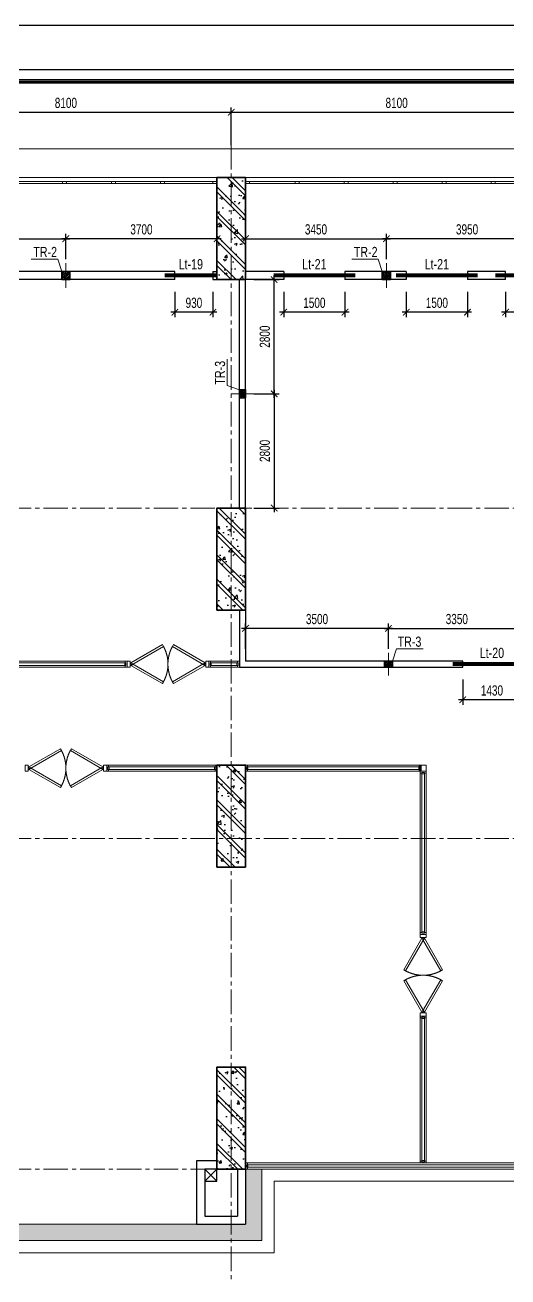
# Model space of a CAD drawing. Header units: millimetres. Extents: x 0 to 84100, y 0 to 158663.
# Drawn here: x 21471 to 33297, y 127982 to 158663 of the extents above; entities that cross this region are included whole.
import ezdxf
from ezdxf.enums import TextEntityAlignment as Align

# ---------------------------------------------------------------- set-up
doc = ezdxf.new("R2010")
doc.units = ezdxf.units.MM
doc.header["$LTSCALE"] = 800
doc.header["$MEASUREMENT"] = 0
doc.linetypes.add('CENTER2', pattern=[1.125, 0.75, -0.125, 0.125, -0.125])
doc.linetypes.add('HIDDEN', pattern=[0.375, 0.25, -0.125])
doc.layers.get('DEFPOINTS').update_dxf_attribs({"color": 87})
for name, color, linetype in [('CDC-KHUNGTEN', 9, 'Continuous'), ('CDC.02.DIM', 1, 'Continuous'), ('CDC.03.BORDER', 3, 'Continuous'), ('CDC.06.TEXT', 2, 'Continuous'), ('CDC.10.HATCH', 9, 'Continuous'), ('HATCH', 8, 'Continuous'), ('KCS_LANH_TO', 3, 'Continuous'), ('KCS_LOKT', 3, 'Continuous')]:
    doc.layers.add(name, color=color, linetype=linetype)
for name, color, linetype, lineweight in [('CDC.01.AXIS', 160, 'CENTER2', 13), ('CDC.07.TEXTCOL', 3, 'Continuous', 18), ('CDC.09.COLUMN', 4, 'Continuous', 35), ('CDC.11.NOTE', 8, 'Continuous', 18)]:
    doc.layers.add(name, color=color, linetype=linetype, lineweight=lineweight)
doc.layers.add('CDC.15.NOPLOT', color=87, linetype='Continuous', plot=False)
doc.styles.add('KCS_SMTEXT', font='arial.ttf', dxfattribs={"width": 0.7})
doc.dimstyles.new('KCS_DIM100', dxfattribs={"dimscale": 100, "dimtxt": 2.5, "dimasz": 1.6, "dimexe": 1.2, "dimexo": 0, "dimgap": 1, "dimtad": 1, "dimdec": 0, "dimzin": 0, "dimdsep": 46, "dimtxsty": 'KCS_SMTEXT', "dimblk": 'ARCHTICK', "dimcen": 0, "dimdle": 1, "dimclrd": 1, "dimclre": 1, "dimclrt": 2, "dimadec": 0, "dimazin": 0, "dimtfac": 1, "dimtdec": 0, "dimtix": 1, "dimtmove": 2, "dimatfit": 3, "dimfxl": 1, "dimtolj": 1, "dimtzin": 0, "dimarcsym": 0})
pattern_1 = [(50, (61100.4, -1179204.9), (717.26018, -62.75213), [75, -825]), (355, (61100.4, -1179204.9), (-138.75133, 752.19213), [60, -660]), (100.4514, (61160.2, -1179210.1), (578.50938, 689.43954), [63.7402, -701.1421]), (46.1842, (61100.4, -1179004.9), (1067.24105, -165.519), [112.5, -1237.5]), (96.6356, (61189.4, -1179018.7), (934.6627, 974.1179), [95.6103, -1051.713]), (351.1842, (61100.4, -1179004.9), (934.6619, 974.1186), [90, -990]), (21, (61200.4, -1179054.9), (596.90705, -402.6189), [75, -825]), (226, (61200.4, -1179054.9), (671.88212, -365.5398), [60, -660]), (71.4514, (61250.16, -1179088.44), (840.22263, 322.5305), [63.7402, -701.1421]), (67.5, (61100.42, -1179204.9), (-155.916183, 294.37446), [0, -652, 0, -670, 0, -662.5]), (4.5, (61100.42, -1179204.9), (283.35092, 380.10319), [0, -382, 0, -637, 0, -252.5]), (327.5, (60877.42, -1179204.9), (533.822436, -22.55487), [0, -250, 0, -780, 0, -1035]), (317.5, (60777.4, -1179204.9), (583.18617, 100.10498), [0, -325, 0, -518, 0, -735]), (315, (61100.42, -1179204.9), (300.52038, 300.52038), []), (315, (61100.42, -1179082.4), (300.52038, 300.52038), [])]

# ---------------------------------------------------------------- blocks, each defined once
blk = doc.blocks.new('*U33')
for points in [[(60, -40), (45, -40), (45, 3), (0, 3), (0, -40), (0, -40), (0, -103), (0, -103), (0, -147), (45, -147), (45, -103), (60, -103)], [(7390, -40), (7405, -40), (7405, 3), (7450, 3), (7450, -40), (7450, -40), (7450, -103), (7450, -103), (7450, -147), (7405, -147), (7405, -103), (7390, -103)], [(30, -103), (60, -103), (60, -40), (30, -40)], [(7420, -103), (7390, -103), (7390, -40), (7420, -40)]]:
    blk.add_lwpolyline(points, close=True)
at = {"lineweight": -2}
for points in [[(45, 3), (7405, 3), (7405, -40), (45, -40)], [(45, -103), (7405, -103), (7405, -147), (45, -147)]]:
    blk.add_lwpolyline(points, close=True, dxfattribs=at)
blk = doc.blocks.new('*U32')
for points in [[(60, -40), (45, -40), (45, 3), (0, 3), (0, -40), (0, -40), (0, -103), (0, -103), (0, -147), (45, -147), (45, -103), (60, -103)], [(2640, -40), (2655, -40), (2655, 3), (2700, 3), (2700, -40), (2700, -40), (2700, -103), (2700, -103), (2700, -147), (2655, -147), (2655, -103), (2640, -103)], [(30, -103), (60, -103), (60, -40), (30, -40)], [(2670, -103), (2640, -103), (2640, -40), (2670, -40)]]:
    blk.add_lwpolyline(points, close=True)
at = {"lineweight": -2}
for points in [[(45, 3), (2655, 3), (2655, -40), (45, -40)], [(45, -103), (2655, -103), (2655, -147), (45, -147)]]:
    blk.add_lwpolyline(points, close=True, dxfattribs=at)
blk = doc.blocks.new('*U19')
for points in [[(60, -40), (45, -40), (45, 3), (0, 3), (0, -40), (0, -40), (0, -103), (0, -103), (0, -147), (45, -147), (45, -103), (60, -103)], [(4240, -40), (4255, -40), (4255, 3), (4300, 3), (4300, -40), (4300, -40), (4300, -103), (4300, -103), (4300, -147), (4255, -147), (4255, -103), (4240, -103)], [(30, -103), (60, -103), (60, -40), (30, -40)], [(4270, -103), (4240, -103), (4240, -40), (4270, -40)]]:
    blk.add_lwpolyline(points, close=True)
at = {"lineweight": -2}
for points in [[(45, 3), (4255, 3), (4255, -40), (45, -40)], [(45, -103), (4255, -103), (4255, -147), (45, -147)]]:
    blk.add_lwpolyline(points, close=True, dxfattribs=at)
blk = doc.blocks.new('*U17')
for points in [[(60, -40), (45, -40), (45, 3), (0, 3), (0, -40), (0, -40), (0, -103), (0, -103), (0, -147), (45, -147), (45, -103), (60, -103)], [(3940, -40), (3955, -40), (3955, 3), (4000, 3), (4000, -40), (4000, -40), (4000, -103), (4000, -103), (4000, -147), (3955, -147), (3955, -103), (3940, -103)], [(30, -103), (60, -103), (60, -40), (30, -40)], [(3970, -103), (3940, -103), (3940, -40), (3970, -40)]]:
    blk.add_lwpolyline(points, close=True)
at = {"lineweight": -2}
for points in [[(45, 3), (3955, 3), (3955, -40), (45, -40)], [(45, -103), (3955, -103), (3955, -147), (45, -147)]]:
    blk.add_lwpolyline(points, close=True, dxfattribs=at)
blk = doc.blocks.new('*U35')
for points in [[(60, -40), (45, -40), (45, 3), (0, 3), (0, -40), (0, -40), (0, -103), (0, -103), (0, -147), (45, -147), (45, -103), (60, -103)], [(3540, -40), (3555, -40), (3555, 3), (3600, 3), (3600, -40), (3600, -40), (3600, -103), (3600, -103), (3600, -147), (3555, -147), (3555, -103), (3540, -103)], [(30, -103), (60, -103), (60, -40), (30, -40)], [(3570, -103), (3540, -103), (3540, -40), (3570, -40)]]:
    blk.add_lwpolyline(points, close=True)
at = {"lineweight": -2}
for points in [[(45, 3), (3555, 3), (3555, -40), (45, -40)], [(45, -103), (3555, -103), (3555, -147), (45, -147)]]:
    blk.add_lwpolyline(points, close=True, dxfattribs=at)
blk = doc.blocks.new('*U21')
for points in [[(594, 338), (577, 368), (61, 70), (79, 40)], [(0, 100), (50, 100), (50, 0), (0, 0)]]:
    blk.add_lwpolyline(points, close=True)
at = {"color": 8, "linetype": 'HIDDEN', "ltscale": 5}
blk.add_lwpolyline([(594, -238), (577, -268), (61, 29), (79, 60)], close=True, dxfattribs=at)
for centre in [(56, 67), (74, 37)]:
    blk.add_circle(centre, 6)
blk.add_circle((56, 32), 6, dxfattribs=at)
blk.add_arc((61, 50), 606, 331.3511, 28.6489, dxfattribs=at)
blk = doc.blocks.new('_ArchTick')
at = {"color": 0, "linetype": 'ByBlock', "const_width": 0.15}
blk.add_lwpolyline([(-0.5, -0.5), (0.5, 0.5)], dxfattribs=at)
blk = doc.blocks.new('*D407')
at = {"layer": 'CDC.02.DIM', "color": 1, "lineweight": -2, "ltscale": 0.5, "transparency": 16777216}
for p, q in [((18321, 156526), (26621, 156526)), ((18421, 155722), (18421, 156646)), ((26521, 155722), (26521, 156646))]:
    blk.add_line(p, q, dxfattribs=at)
at = {"layer": 'DEFPOINTS', "color": 0, "ltscale": 0.5, "transparency": 16777216}
for p in [(26521, 156526), (18421, 155722), (26521, 155722)]:
    blk.add_point(p, dxfattribs=at)
at = {"layer": 'CDC.02.DIM', "color": 1, "lineweight": -2, "ltscale": 0.5, "transparency": 16777216, "xscale": 160, "yscale": 160, "zscale": 160, "rotation": 180}
blk.add_blockref('_ArchTick', (18421, 156526), dxfattribs=at)
at = {"layer": 'CDC.02.DIM', "color": 1, "lineweight": -2, "ltscale": 0.5, "transparency": 16777216, "xscale": 160, "yscale": 160, "zscale": 160}
blk.add_blockref('_ArchTick', (26521, 156526), dxfattribs=at)
at = {"layer": 'CDC.02.DIM', "color": 2, "ltscale": 0.5, "transparency": 16777216, "insert": (22471, 156754), "char_height": 250, "attachment_point": 5, "style": 'KCS_SMTEXT'}
blk.add_mtext('\\A1;8100', dxfattribs=at)
blk = doc.blocks.new('*D408')
at = {"layer": 'CDC.02.DIM', "color": 1, "lineweight": -2, "ltscale": 0.5, "transparency": 16777216}
for p, q in [((26421, 156526), (34721, 156526)), ((26521, 155722), (26521, 156646)), ((34621, 155722), (34621, 156646))]:
    blk.add_line(p, q, dxfattribs=at)
at = {"layer": 'DEFPOINTS', "color": 0, "ltscale": 0.5, "transparency": 16777216}
for p in [(34621, 156526), (26521, 155722), (34621, 155722)]:
    blk.add_point(p, dxfattribs=at)
at = {"layer": 'CDC.02.DIM', "color": 1, "lineweight": -2, "ltscale": 0.5, "transparency": 16777216, "xscale": 160, "yscale": 160, "zscale": 160, "rotation": 180}
blk.add_blockref('_ArchTick', (26521, 156526), dxfattribs=at)
at = {"layer": 'CDC.02.DIM', "color": 1, "lineweight": -2, "ltscale": 0.5, "transparency": 16777216, "xscale": 160, "yscale": 160, "zscale": 160}
blk.add_blockref('_ArchTick', (34621, 156526), dxfattribs=at)
at = {"layer": 'CDC.02.DIM', "color": 2, "ltscale": 0.5, "transparency": 16777216, "insert": (30571, 156754), "char_height": 250, "attachment_point": 5, "style": 'KCS_SMTEXT'}
blk.add_mtext('\\A1;8100', dxfattribs=at)
blk = doc.blocks.new('*D437')
at = {"layer": 'CDC.02.DIM', "color": 1, "lineweight": -2, "transparency": 16777216}
for p, q in [((32190, 142626), (32190, 142006)), ((33620, 142626), (33620, 142006)), ((33720, 142126), (32090, 142126))]:
    blk.add_line(p, q, dxfattribs=at)
at = {"layer": 'DEFPOINTS', "color": 0, "transparency": 16777216}
for p in [(32190, 142626), (33620, 142626), (32190, 142126)]:
    blk.add_point(p, dxfattribs=at)
at = {"layer": 'CDC.02.DIM', "color": 1, "lineweight": -2, "transparency": 16777216, "xscale": 160, "yscale": 160, "zscale": 160, "rotation": 180}
blk.add_blockref('_ArchTick', (32190, 142126), dxfattribs=at)
at = {"layer": 'CDC.02.DIM', "color": 1, "lineweight": -2, "transparency": 16777216, "xscale": 160, "yscale": 160, "zscale": 160}
blk.add_blockref('_ArchTick', (33620, 142126), dxfattribs=at)
at = {"layer": 'CDC.02.DIM', "color": 2, "transparency": 16777216, "insert": (32905, 142354), "char_height": 250, "attachment_point": 5, "style": 'KCS_SMTEXT'}
blk.add_mtext('\\A1;1430', dxfattribs=at)
blk = doc.blocks.new('*D445')
at = {"layer": 'CDC.02.DIM', "color": 1, "lineweight": -2, "transparency": 16777216}
for p, q in [((25141, 152126), (25141, 151506)), ((26071, 152126), (26071, 151506)), ((26171, 151626), (25041, 151626))]:
    blk.add_line(p, q, dxfattribs=at)
at = {"layer": 'DEFPOINTS', "color": 0, "transparency": 16777216}
for p in [(25141, 152126), (26071, 152126), (25141, 151626)]:
    blk.add_point(p, dxfattribs=at)
at = {"layer": 'CDC.02.DIM', "color": 1, "lineweight": -2, "transparency": 16777216, "xscale": 160, "yscale": 160, "zscale": 160, "rotation": 180}
blk.add_blockref('_ArchTick', (25141, 151626), dxfattribs=at)
at = {"layer": 'CDC.02.DIM', "color": 1, "lineweight": -2, "transparency": 16777216, "xscale": 160, "yscale": 160, "zscale": 160}
blk.add_blockref('_ArchTick', (26071, 151626), dxfattribs=at)
at = {"layer": 'CDC.02.DIM', "color": 2, "transparency": 16777216, "insert": (25606, 151854), "char_height": 250, "attachment_point": 5, "style": 'KCS_SMTEXT'}
blk.add_mtext('\\A1;930', dxfattribs=at)
blk = doc.blocks.new('*D446')
at = {"layer": 'CDC.02.DIM', "color": 1, "lineweight": -2, "transparency": 16777216}
for p, q in [((33241, 152126), (33241, 151506)), ((34171, 152126), (34171, 151506)), ((34271, 151626), (33141, 151626))]:
    blk.add_line(p, q, dxfattribs=at)
at = {"layer": 'DEFPOINTS', "color": 0, "transparency": 16777216}
for p in [(33241, 152126), (34171, 152126), (33241, 151626)]:
    blk.add_point(p, dxfattribs=at)
at = {"layer": 'CDC.02.DIM', "color": 1, "lineweight": -2, "transparency": 16777216, "xscale": 160, "yscale": 160, "zscale": 160, "rotation": 180}
blk.add_blockref('_ArchTick', (33241, 151626), dxfattribs=at)
at = {"layer": 'CDC.02.DIM', "color": 1, "lineweight": -2, "transparency": 16777216, "xscale": 160, "yscale": 160, "zscale": 160}
blk.add_blockref('_ArchTick', (34171, 151626), dxfattribs=at)
at = {"layer": 'CDC.02.DIM', "color": 2, "transparency": 16777216, "insert": (33706, 151854), "char_height": 250, "attachment_point": 5, "style": 'KCS_SMTEXT'}
blk.add_mtext('\\A1;930', dxfattribs=at)
blk = doc.blocks.new('*D447')
at = {"layer": 'CDC.02.DIM', "color": 1, "lineweight": -2, "transparency": 16777216}
for p, q in [((30806, 152126), (30806, 151506)), ((32306, 152126), (32306, 151506)), ((32406, 151626), (30706, 151626))]:
    blk.add_line(p, q, dxfattribs=at)
at = {"layer": 'DEFPOINTS', "color": 0, "transparency": 16777216}
for p in [(30806, 152126), (32306, 152126), (30806, 151626)]:
    blk.add_point(p, dxfattribs=at)
at = {"layer": 'CDC.02.DIM', "color": 1, "lineweight": -2, "transparency": 16777216, "xscale": 160, "yscale": 160, "zscale": 160, "rotation": 180}
blk.add_blockref('_ArchTick', (30806, 151626), dxfattribs=at)
at = {"layer": 'CDC.02.DIM', "color": 1, "lineweight": -2, "transparency": 16777216, "xscale": 160, "yscale": 160, "zscale": 160}
blk.add_blockref('_ArchTick', (32306, 151626), dxfattribs=at)
at = {"layer": 'CDC.02.DIM', "color": 2, "transparency": 16777216, "insert": (31556, 151854), "char_height": 250, "attachment_point": 5, "style": 'KCS_SMTEXT'}
blk.add_mtext('\\A1;1500', dxfattribs=at)
blk = doc.blocks.new('*D448')
at = {"layer": 'CDC.02.DIM', "color": 1, "lineweight": -2, "transparency": 16777216}
for p, q in [((27806, 152126), (27806, 151506)), ((29306, 152126), (29306, 151506)), ((29406, 151626), (27706, 151626))]:
    blk.add_line(p, q, dxfattribs=at)
at = {"layer": 'DEFPOINTS', "color": 0, "transparency": 16777216}
for p in [(27806, 152126), (29306, 152126), (27806, 151626)]:
    blk.add_point(p, dxfattribs=at)
at = {"layer": 'CDC.02.DIM', "color": 1, "lineweight": -2, "transparency": 16777216, "xscale": 160, "yscale": 160, "zscale": 160, "rotation": 180}
blk.add_blockref('_ArchTick', (27806, 151626), dxfattribs=at)
at = {"layer": 'CDC.02.DIM', "color": 1, "lineweight": -2, "transparency": 16777216, "xscale": 160, "yscale": 160, "zscale": 160}
blk.add_blockref('_ArchTick', (29306, 151626), dxfattribs=at)
at = {"layer": 'CDC.02.DIM', "color": 2, "transparency": 16777216, "insert": (28556, 151854), "char_height": 250, "attachment_point": 5, "style": 'KCS_SMTEXT'}
blk.add_mtext('\\A1;1500', dxfattribs=at)
blk = doc.blocks.new('*D470')
at = {"layer": 'CDC.02.DIM', "color": 1, "lineweight": -2, "transparency": 16777216}
for p, q in [((26271, 153426), (22371, 153426)), ((22471, 152926), (22471, 153546)), ((26171, 152926), (26171, 153546))]:
    blk.add_line(p, q, dxfattribs=at)
at = {"layer": 'DEFPOINTS', "color": 0, "transparency": 16777216}
for p in [(22471, 153426), (22471, 152926), (26171, 152926)]:
    blk.add_point(p, dxfattribs=at)
at = {"layer": 'CDC.02.DIM', "color": 1, "lineweight": -2, "transparency": 16777216, "xscale": 160, "yscale": 160, "zscale": 160, "rotation": 180}
blk.add_blockref('_ArchTick', (22471, 153426), dxfattribs=at)
at = {"layer": 'CDC.02.DIM', "color": 1, "lineweight": -2, "transparency": 16777216, "xscale": 160, "yscale": 160, "zscale": 160}
blk.add_blockref('_ArchTick', (26171, 153426), dxfattribs=at)
at = {"layer": 'CDC.02.DIM', "color": 2, "transparency": 16777216, "insert": (24321, 153654), "char_height": 250, "attachment_point": 5, "style": 'KCS_SMTEXT'}
blk.add_mtext('\\A1;3700', dxfattribs=at)
blk = doc.blocks.new('*D471')
at = {"layer": 'CDC.02.DIM', "color": 1, "lineweight": -2, "transparency": 16777216}
for p, q in [((18671, 153426), (22571, 153426)), ((18771, 152926), (18771, 153546)), ((22471, 152926), (22471, 153546))]:
    blk.add_line(p, q, dxfattribs=at)
at = {"layer": 'DEFPOINTS', "color": 0, "transparency": 16777216}
for p in [(22471, 153426), (18771, 152926), (22471, 152926)]:
    blk.add_point(p, dxfattribs=at)
at = {"layer": 'CDC.02.DIM', "color": 1, "lineweight": -2, "transparency": 16777216, "xscale": 160, "yscale": 160, "zscale": 160, "rotation": 180}
blk.add_blockref('_ArchTick', (18771, 153426), dxfattribs=at)
at = {"layer": 'CDC.02.DIM', "color": 1, "lineweight": -2, "transparency": 16777216, "xscale": 160, "yscale": 160, "zscale": 160}
blk.add_blockref('_ArchTick', (22471, 153426), dxfattribs=at)
at = {"layer": 'CDC.02.DIM', "color": 2, "transparency": 16777216, "insert": (20621, 153654), "char_height": 250, "attachment_point": 5, "style": 'KCS_SMTEXT'}
blk.add_mtext('\\A1;3700', dxfattribs=at)
blk = doc.blocks.new('TR2')
at = {"layer": 'HATCH'}
h = blk.add_hatch(dxfattribs=at)
h.set_pattern_fill('BETONG', color=256, scale=10, angle=90, style=0, pattern_type=2)
h.set_pattern_definition([(140, (579241.57, 154804.38), (6.2752135, 71.726018), [7.5, -82.5]), (85, (579241.57, 154804.38), (-75.219213, -13.875133), [6, -66]), (190.4514, (579242.094, 154810.355), (-68.943954, 57.850938), [6.374019, -70.114211]), (136.1842, (579221.57, 154804.38), (16.551901, 106.724105), [11.25, -123.75]), (186.6356, (579222.95, 154813.27), (-97.411787, 93.46627), [9.561029, -105.1713]), (81.1842, (579221.57, 154804.38), (-97.41186, 93.466195), [9, -99]), (111, (579226.57, 154814.38), (40.261889, 59.690705), [7.5, -82.5]), (56, (579226.57, 154814.38), (-72.5150045, 24.331533), [6, -66]), (161.4514, (579229.93, 154819.35), (-32.25305, 84.022263), [6.374019, -70.114211]), (127.5, (579241.572, 154804.378), (-33.2893854, 1.2159855), [0, -65.2, 0, -67, 0, -66.25]), (97.5, (579241.57, 154804.378), (-39.4411712, 26.3069537), [0, -38.2, 0, -63.7, 0, -25.25]), (57.5, (579241.572, 154782.078), (2.2554872, 53.3822436), [0, -25, 0, -78, 0, -103.5]), (47.5, (579241.57, 154772.08), (-10.0104982, 58.318617), [0, -32.5, 0, -51.8, 0, -73.5]), (135, (579241.57, 154804.378), (-30.0520382, -30.0520382), []), (135, (579229.32, 154804.378), (-30.0520382, -30.0520382), [])])
h.paths.add_polyline_path([(-100, -100), (100, -100), (100, 100), (-100, 100)])
at = {"layer": 'CDC.01.AXIS'}
blk.add_line((-300, 0), (300, 0), dxfattribs=at)
at = {"layer": 'CDC.09.COLUMN'}
blk.add_lwpolyline([(100, -100), (100, 100), (-100, 100), (-100, -100)], close=True, dxfattribs=at)
blk = doc.blocks.new('*D472')
at = {"layer": 'CDC.02.DIM', "color": 1, "lineweight": -2, "transparency": 16777216}
for p, q in [((34371, 153426), (30221, 153426)), ((30321, 152926), (30321, 153546)), ((34271, 152926), (34271, 153546))]:
    blk.add_line(p, q, dxfattribs=at)
at = {"layer": 'DEFPOINTS', "color": 0, "transparency": 16777216}
for p in [(30321, 153426), (30321, 152926), (34271, 152926)]:
    blk.add_point(p, dxfattribs=at)
at = {"layer": 'CDC.02.DIM', "color": 1, "lineweight": -2, "transparency": 16777216, "xscale": 160, "yscale": 160, "zscale": 160, "rotation": 180}
blk.add_blockref('_ArchTick', (30321, 153426), dxfattribs=at)
at = {"layer": 'CDC.02.DIM', "color": 1, "lineweight": -2, "transparency": 16777216, "xscale": 160, "yscale": 160, "zscale": 160}
blk.add_blockref('_ArchTick', (34271, 153426), dxfattribs=at)
at = {"layer": 'CDC.02.DIM', "color": 2, "transparency": 16777216, "insert": (32296, 153654), "char_height": 250, "attachment_point": 5, "style": 'KCS_SMTEXT'}
blk.add_mtext('\\A1;3950', dxfattribs=at)
blk = doc.blocks.new('*D473')
at = {"layer": 'CDC.02.DIM', "color": 1, "lineweight": -2, "transparency": 16777216}
for p, q in [((26771, 153426), (30421, 153426)), ((26871, 152926), (26871, 153546)), ((30321, 152926), (30321, 153546))]:
    blk.add_line(p, q, dxfattribs=at)
at = {"layer": 'DEFPOINTS', "color": 0, "transparency": 16777216}
for p in [(30321, 153426), (26871, 152926), (30321, 152926)]:
    blk.add_point(p, dxfattribs=at)
at = {"layer": 'CDC.02.DIM', "color": 1, "lineweight": -2, "transparency": 16777216, "xscale": 160, "yscale": 160, "zscale": 160, "rotation": 180}
blk.add_blockref('_ArchTick', (26871, 153426), dxfattribs=at)
at = {"layer": 'CDC.02.DIM', "color": 1, "lineweight": -2, "transparency": 16777216, "xscale": 160, "yscale": 160, "zscale": 160}
blk.add_blockref('_ArchTick', (30321, 153426), dxfattribs=at)
at = {"layer": 'CDC.02.DIM', "color": 2, "transparency": 16777216, "insert": (28596, 153654), "char_height": 250, "attachment_point": 5, "style": 'KCS_SMTEXT'}
blk.add_mtext('\\A1;3450', dxfattribs=at)
blk = doc.blocks.new('TRU3')
at = {"layer": 'HATCH'}
h = blk.add_hatch(dxfattribs=at)
h.set_pattern_fill('BETONG', color=256, scale=10, style=0, pattern_type=2)
h.set_pattern_definition([(50, (154804.38, -579216.57), (71.726018, -6.2752135), [7.5, -82.5]), (355, (154804.38, -579216.57), (-13.875133, 75.219213), [6, -66]), (100.4514, (154810.355, -579217.094), (57.850938, 68.943954), [6.374019, -70.114211]), (46.1842, (154804.38, -579196.57), (106.724105, -16.551901), [11.25, -123.75]), (96.6356, (154813.27, -579197.95), (93.46627, 97.411787), [9.561029, -105.1713]), (351.1842, (154804.38, -579196.57), (93.466195, 97.41186), [9, -99]), (21, (154814.38, -579201.57), (59.690705, -40.261889), [7.5, -82.5]), (326, (154814.38, -579201.57), (24.331533, 72.5150045), [6, -66]), (71.4514, (154819.35, -579204.93), (84.022263, 32.25305), [6.374019, -70.114211]), (37.5, (154804.378, -579216.572), (1.2159855, 33.2893854), [0, -65.2, 0, -67, 0, -66.25]), (7.5, (154804.378, -579216.57), (26.3069537, 39.4411712), [0, -38.2, 0, -63.7, 0, -25.25]), (327.5, (154782.078, -579216.572), (53.3822436, -2.2554872), [0, -25, 0, -78, 0, -103.5]), (317.5, (154772.08, -579216.57), (58.318617, 10.0104982), [0, -32.5, 0, -51.8, 0, -73.5]), (45, (154804.378, -579216.57), (-30.0520382, 30.0520382), []), (45, (154804.378, -579204.32), (-30.0520382, 30.0520382), [])])
h.paths.add_polyline_path([(-100, 75), (-100, -75), (100, -75), (100, 75)])
at = {"layer": 'CDC.01.AXIS'}
blk.add_line((0, 275), (0, -275), dxfattribs=at)
at = {"layer": 'CDC.09.COLUMN'}
blk.add_lwpolyline([(-100, -75), (100, -75), (100, 75), (-100, 75)], close=True, dxfattribs=at)
blk = doc.blocks.new('*D483')
at = {"layer": 'CDC.02.DIM', "color": 1, "lineweight": -2, "transparency": 16777216}
for p, q in [((27571, 149526), (27571, 152526)), ((27071, 152426), (27691, 152426)), ((27071, 149626), (27691, 149626))]:
    blk.add_line(p, q, dxfattribs=at)
at = {"layer": 'DEFPOINTS', "color": 0, "transparency": 16777216}
for p in [(27071, 152426), (27571, 152426), (27071, 149626)]:
    blk.add_point(p, dxfattribs=at)
at = {"layer": 'CDC.02.DIM', "color": 1, "lineweight": -2, "transparency": 16777216, "xscale": 160, "yscale": 160, "zscale": 160}
for p, rotation in [((27571, 152426), 90), ((27571, 149626), 270)]:
    blk.add_blockref('_ArchTick', p, dxfattribs=dict(at, rotation=rotation))
at = {"layer": 'CDC.02.DIM', "color": 2, "transparency": 16777216, "insert": (27343, 151026), "char_height": 250, "attachment_point": 5, "rotation": 90, "style": 'KCS_SMTEXT'}
blk.add_mtext('\\A1;2800', dxfattribs=at)
blk = doc.blocks.new('*D484')
at = {"layer": 'CDC.02.DIM', "color": 1, "lineweight": -2, "transparency": 16777216}
for p, q in [((27571, 149726), (27571, 146726)), ((27071, 149626), (27691, 149626)), ((27071, 146826), (27691, 146826))]:
    blk.add_line(p, q, dxfattribs=at)
at = {"layer": 'DEFPOINTS', "color": 0, "transparency": 16777216}
for p in [(27071, 149626), (27071, 146826), (27571, 146826)]:
    blk.add_point(p, dxfattribs=at)
at = {"layer": 'CDC.02.DIM', "color": 1, "lineweight": -2, "transparency": 16777216, "xscale": 160, "yscale": 160, "zscale": 160}
for p, rotation in [((27571, 149626), 90), ((27571, 146826), 270)]:
    blk.add_blockref('_ArchTick', p, dxfattribs=dict(at, rotation=rotation))
at = {"layer": 'CDC.02.DIM', "color": 2, "transparency": 16777216, "insert": (27343, 148226), "char_height": 250, "attachment_point": 5, "rotation": 90, "style": 'KCS_SMTEXT'}
blk.add_mtext('\\A1;2800', dxfattribs=at)
blk = doc.blocks.new('*D503')
at = {"layer": 'CDC.02.DIM', "color": 1, "lineweight": -2, "transparency": 16777216}
for p, q in [((26871, 143376), (26871, 143996)), ((30371, 143376), (30371, 143996)), ((30471, 143876), (26771, 143876))]:
    blk.add_line(p, q, dxfattribs=at)
at = {"layer": 'DEFPOINTS', "color": 0, "transparency": 16777216}
for p in [(26871, 143876), (26871, 143376), (30371, 143376)]:
    blk.add_point(p, dxfattribs=at)
at = {"layer": 'CDC.02.DIM', "color": 1, "lineweight": -2, "transparency": 16777216, "xscale": 160, "yscale": 160, "zscale": 160, "rotation": 180}
blk.add_blockref('_ArchTick', (26871, 143876), dxfattribs=at)
at = {"layer": 'CDC.02.DIM', "color": 1, "lineweight": -2, "transparency": 16777216, "xscale": 160, "yscale": 160, "zscale": 160}
blk.add_blockref('_ArchTick', (30371, 143876), dxfattribs=at)
at = {"layer": 'CDC.02.DIM', "color": 2, "transparency": 16777216, "insert": (28621, 144104), "char_height": 250, "attachment_point": 5, "style": 'KCS_SMTEXT'}
blk.add_mtext('\\A1;3500', dxfattribs=at)
blk = doc.blocks.new('*D504')
at = {"layer": 'CDC.02.DIM', "color": 1, "lineweight": -2, "transparency": 16777216}
for p, q in [((30371, 143376), (30371, 143996)), ((33720, 143376), (33720, 143996)), ((30271, 143876), (33820, 143876))]:
    blk.add_line(p, q, dxfattribs=at)
at = {"layer": 'DEFPOINTS', "color": 0, "transparency": 16777216}
for p in [(33720, 143876), (30371, 143376), (33720, 143376)]:
    blk.add_point(p, dxfattribs=at)
at = {"layer": 'CDC.02.DIM', "color": 1, "lineweight": -2, "transparency": 16777216, "xscale": 160, "yscale": 160, "zscale": 160, "rotation": 180}
blk.add_blockref('_ArchTick', (30371, 143876), dxfattribs=at)
at = {"layer": 'CDC.02.DIM', "color": 1, "lineweight": -2, "transparency": 16777216, "xscale": 160, "yscale": 160, "zscale": 160}
blk.add_blockref('_ArchTick', (33720, 143876), dxfattribs=at)
at = {"layer": 'CDC.02.DIM', "color": 2, "transparency": 16777216, "insert": (32045, 144104), "char_height": 250, "attachment_point": 5, "style": 'KCS_SMTEXT'}
blk.add_mtext('\\A1;3350', dxfattribs=at)
blk = doc.blocks.new('*U18')
for points in [[(60, -40), (45, -40), (45, 3), (0, 3), (0, -40), (0, -40), (0, -103), (0, -103), (0, -147), (45, -147), (45, -103), (60, -103)], [(690, -40), (705, -40), (705, 3), (750, 3), (750, -40), (750, -40), (750, -103), (750, -103), (750, -147), (705, -147), (705, -103), (690, -103)], [(30, -103), (60, -103), (60, -40), (30, -40)], [(720, -103), (690, -103), (690, -40), (720, -40)]]:
    blk.add_lwpolyline(points, close=True)
at = {"lineweight": -2}
for points in [[(45, 3), (705, 3), (705, -40), (45, -40)], [(45, -103), (705, -103), (705, -147), (45, -147)]]:
    blk.add_lwpolyline(points, close=True, dxfattribs=at)
blk = doc.blocks.new('*U45')
for points in [[(60, -40), (45, -40), (45, 3), (0, 3), (0, -40), (0, -40), (0, -103), (0, -103), (0, -147), (45, -147), (45, -103), (60, -103)], [(6840, -40), (6855, -40), (6855, 3), (6900, 3), (6900, -40), (6900, -40), (6900, -103), (6900, -103), (6900, -147), (6855, -147), (6855, -103), (6840, -103)], [(30, -103), (60, -103), (60, -40), (30, -40)], [(6870, -103), (6840, -103), (6840, -40), (6870, -40)]]:
    blk.add_lwpolyline(points, close=True)
at = {"lineweight": -2}
for points in [[(45, 3), (6855, 3), (6855, -40), (45, -40)], [(45, -103), (6855, -103), (6855, -147), (45, -147)]]:
    blk.add_lwpolyline(points, close=True, dxfattribs=at)
blk = doc.blocks.new('Khung tên chuẩn')
at = {"layer": 'CDC-KHUNGTEN', "color": 8}
blk.add_lwpolyline([(75096, 1100), (83000, 1100), (83000, 58300), (3000, 58300), (3000, 1100), (75096, 1100)], dxfattribs=at)
at = {"layer": 'CDC-KHUNGTEN', "color": 255, "lineweight": 60}
blk.add_lwpolyline([(74900, 1400), (74900, 58000), (3300, 58000), (3300, 1400), (74900, 1400)], close=True, dxfattribs=at)
at = {"layer": 'DEFPOINTS', "color": 1, "ltscale": 0.2}
blk.add_lwpolyline([(0, 0), (0, 59400), (84100, 59400), (84100, 0), (0, 0)], close=True, dxfattribs=at)

msp = doc.modelspace()

# ---------------------------------------------------------------- hatches: boundary and pattern name
at = {"layer": 'CDC.10.HATCH'}
h = msp.add_hatch(dxfattribs=at)
h.set_pattern_fill('CROSS', color=256, scale=15)
h.set_pattern_definition([(0, (-2553456.83, -1772511.1), (95.25, 95.25), [47.625, -142.875]), (90, (-2553433.02, -1772534.92), (-95.25, 95.25), [47.625, -142.875])])
h.paths.add_polyline_path([(10020.7, 154926.1), (9620.7, 154926.1), (9620.7, 128876.1), (27270.7, 128876.1), (27270.7, 130626.1), (26870.7, 130626.1), (26870.7, 129276.1), (26870.7, 129276.1), (10020.7, 129276.1)])
h = msp.add_hatch(dxfattribs=at)
h.set_pattern_fill('BETONG', color=256, scale=100, style=0, pattern_type=2)
h.set_pattern_definition(pattern_1)
h.paths.add_polyline_path([(26170.7, 152426.1), (26870.7, 152426.1), (26870.7, 154926.1), (26170.7, 154926.1), (26170.7, 153412.2)])
h = msp.add_hatch(dxfattribs=at)
h.set_pattern_fill('BETONG', color=256, scale=100, style=0, pattern_type=2)
h.set_pattern_definition(pattern_1)
h.paths.add_polyline_path([(26170.7, 144326.1), (26870.7, 144326.1), (26870.7, 146826.1), (26170.7, 146826.1), (26170.7, 145312.2)])
h = msp.add_hatch(dxfattribs=at)
h.set_pattern_fill('BETONG', color=256, scale=100, style=0, pattern_type=2)
h.set_pattern_definition(pattern_1)
h.paths.add_polyline_path([(26170.7, 138026.1), (26870.7, 138026.1), (26870.7, 140526.1), (26170.7, 140526.1), (26170.7, 139012.2)])
h = msp.add_hatch(dxfattribs=at)
h.set_pattern_fill('BETONG', color=256, scale=100, style=0, pattern_type=2)
h.set_pattern_definition(pattern_1)
h.paths.add_polyline_path([(26170.7, 130626.1), (26870.7, 130626.1), (26870.7, 133126.1), (26170.7, 133126.1), (26170.7, 131612.2)])

# ---------------------------------------------------------------- linework, layer by layer
at = {"layer": 'CDC.01.AXIS'}
for p, q in [((26520.7, 104726.1), (26520.7, 156526.1)), ((8420.7, 154926.1), (68920.7, 154926.1)), ((8420.7, 146826.1), (68920.7, 146826.1)), ((8420.7, 138726.1), (68920.7, 138726.1)), ((8420.7, 130626.1), (68920.7, 130626.1))]:
    msp.add_line(p, q, dxfattribs=at)
at = {"layer": 'CDC.03.BORDER', "lineweight": 25}
for p, q in [((25140.7, 152626.1), (18770.7, 152626.1)), ((25140.7, 152426.1), (25140.7, 152626.1)), ((27805.7, 152626.1), (26870.7, 152626.1)), ((30805.7, 152626.1), (29305.7, 152626.1)), ((33240.7, 152626.1), (32305.7, 152626.1)), ((33240.7, 152426.1), (33240.7, 152626.1)), ((25140.7, 152426.1), (18770.7, 152426.1)), ((27805.7, 152426.1), (26870.7, 152426.1)), ((30805.7, 152426.1), (29305.7, 152426.1)), ((33240.7, 152426.1), (32305.7, 152426.1)), ((26620.7, 146826.1), (26770.7, 146826.1)), ((32190.2, 143076.1), (26870.7, 143076.1)), ((32190.2, 142926.1), (32190.2, 143076.1)), ((26720.7, 142926.1), (32190.2, 142926.1)), ((26670.7, 130626.1), (26670.7, 129476.1)), ((26870.7, 130626.1), (26870.7, 129276.1)), ((25870.7, 129476.1), (26670.7, 129476.1)), ((25670.7, 129276.1), (26870.7, 129276.1))]:
    msp.add_line(p, q, dxfattribs=at)
at = {"layer": 'CDC.03.BORDER'}
for p, q in [((26070.7, 152626.1), (26170.7, 152626.1)), ((26070.7, 152626.1), (26070.7, 152426.1)), ((27805.7, 152626.1), (27805.7, 152426.1)), ((29305.7, 152626.1), (29305.7, 152426.1)), ((30805.7, 152626.1), (30805.7, 152426.1)), ((32305.7, 152626.1), (32305.7, 152426.1)), ((26070.7, 152426.1), (26170.7, 152426.1)), ((26720.7, 146826.1), (26720.7, 152426.1)), ((26870.7, 146826.1), (26870.7, 152426.1)), ((26720.7, 144326.1), (26720.7, 142926.1)), ((26870.7, 144326.1), (26870.7, 143076.1)), ((26170.7, 130826.1), (25670.7, 130826.1)), ((25670.7, 130826.1), (25670.7, 129276.1)), ((26270.7, 130626.1), (25870.7, 130626.1)), ((25870.7, 130626.1), (25870.7, 129476.1))]:
    msp.add_line(p, q, dxfattribs=at)
at = {"layer": 'CDC.09.COLUMN'}
for points in [[(26870.7, 152426.1), (26870.7, 154926.1), (26170.7, 154926.1), (26170.7, 152426.1)], [(26870.7, 144326.1), (26870.7, 146826.1), (26170.7, 146826.1), (26170.7, 144326.1)], [(26870.7, 138026.1), (26870.7, 140526.1), (26170.7, 140526.1), (26170.7, 138026.1)], [(26870.7, 130626.1), (26870.7, 133126.1), (26170.7, 133126.1), (26170.7, 130626.1)]]:
    msp.add_lwpolyline(points, close=True, dxfattribs=at)
at = {"layer": 'CDC.11.NOTE'}
for p, q in [((68020.7, 155626.1), (9320.7, 155626.1)), ((10720.7, 154926.1), (66620.7, 154926.1)), ((26170.7, 154826.1), (18770.7, 154826.1)), ((26170.7, 154776.1), (18770.7, 154776.1)), ((34270.7, 154826.1), (26870.7, 154826.1)), ((34270.7, 154776.1), (26870.7, 154776.1)), ((27270.7, 130626.1), (27270.7, 128876.1)), ((27570.7, 130326.1), (27570.7, 128576.1)), ((34867.1, 130326.1), (27570.7, 130326.1)), ((11220.7, 129276.1), (25670.7, 129276.1)), ((9620.7, 128876.1), (27270.7, 128876.1)), ((9320.7, 128576.1), (27570.7, 128576.1))]:
    msp.add_line(p, q, dxfattribs=at)
for points in [[(22487, 154776.1), (22487, 154826.1), (22387, 154826.1), (22387, 154776.1)], [(23687, 154776.1), (23687, 154826.1), (23587, 154826.1), (23587, 154776.1)], [(24887, 154776.1), (24887, 154826.1), (24787, 154826.1), (24787, 154776.1)], [(26170.7, 154776.1), (26170.7, 154826.1), (26070.7, 154826.1), (26070.7, 154776.1)], [(26970.7, 154776.1), (26970.7, 154826.1), (26870.7, 154826.1), (26870.7, 154776.1)], [(28187, 154776.1), (28187, 154826.1), (28087, 154826.1), (28087, 154776.1)], [(29387, 154776.1), (29387, 154826.1), (29287, 154826.1), (29287, 154776.1)], [(30587, 154776.1), (30587, 154826.1), (30487, 154826.1), (30487, 154776.1)], [(31787, 154776.1), (31787, 154826.1), (31687, 154826.1), (31687, 154776.1)], [(32987, 154776.1), (32987, 154826.1), (32887, 154826.1), (32887, 154776.1)], [(31145.7, 140526.1), (31295.7, 140526.1), (31295.7, 140376.1), (31145.7, 140376.1)]]:
    msp.add_lwpolyline(points, close=True, dxfattribs=at)
for points in [[(22370.7, 152626.1), (22270.7, 152926.1), (21620.7, 152926.1)], [(30220.7, 152626.1), (30120.7, 152926.1), (29470.7, 152926.1)], [(26720.7, 149726.1), (26420.7, 149826.1), (26420.7, 150476.1)], [(30470.7, 143076.1), (30570.7, 143376.1), (31220.7, 143376.1)], [(27270.7, 130626.1), (26870.7, 130626.1), (26870.7, 129276.1)]]:
    msp.add_lwpolyline(points, dxfattribs=at)
at = {"layer": 'CDC.15.NOPLOT'}
for points in [[(7620.7, 157326.1), (69720.7, 157326.1), (69720.7, 103926.1), (7620.7, 103926.1)], [(8420.7, 156526.1), (68920.7, 156526.1), (68920.7, 104726.1), (8420.7, 104726.1)]]:
    msp.add_lwpolyline(points, close=True, dxfattribs=at)
at = {"layer": 'KCS_LANH_TO', "color": 7, "const_width": 100}
for points in [[(24890.7, 152526.1), (26170.7, 152526.1)], [(27555.7, 152526.1), (29555.7, 152526.1)], [(30555.7, 152526.1), (32555.7, 152526.1)], [(32990.7, 152526.1), (34270.7, 152526.1)]]:
    msp.add_lwpolyline(points, dxfattribs=at)
at = {"layer": 'KCS_LANH_TO', "color": 5, "const_width": 100}
msp.add_lwpolyline([(33870.2, 143001.1), (31940.2, 143001.1)], dxfattribs=at)
at = {"layer": 'KCS_LOKT'}
for p, q in [((26170.7, 130626.1), (25870.7, 130326.1)), ((26170.7, 130326.1), (25870.7, 130626.1))]:
    msp.add_line(p, q, dxfattribs=at)
msp.add_lwpolyline([(25870.7, 130326.1), (26170.7, 130326.1), (26170.7, 130626.1), (25870.7, 130626.1)], close=True, dxfattribs=at)

# ---------------------------------------------------------------- block references
msp.add_blockref('Khung tên chuẩn', (0, 99262.9))
at = {"layer": 'CDC.09.COLUMN'}
for name, p, rotation in [('TR2', (22470.7, 152526.1), 270), ('TR2', (30320.7, 152526.1), 270), ('TRU3', (26795.7, 149626.1), 90)]:
    msp.add_blockref(name, p, dxfattribs=dict(at, rotation=rotation))
msp.add_blockref('TRU3', (30370.7, 143001.1), dxfattribs=at)
at = {"layer": 'CDC.11.NOTE', "yscale": 1.5, "zscale": 1.5}
for p, xscale in [((23970.7, 142926.1), 1.5), ((25970.7, 142926.1), -1.5), ((21470.7, 140376.1), 1.5), ((23470.7, 140376.1), -1.5)]:
    msp.add_blockref('*U21', p, dxfattribs=dict(at, xscale=xscale))
at = {"layer": 'CDC.11.NOTE'}
for name, p in [('*U45', (17070.7, 143072.8)), ('*U32', (23470.7, 140522.8)), ('*U19', (26870.7, 140522.8)), ('*U33', (26870.7, 130772.8))]:
    msp.add_blockref(name, p, dxfattribs=at)
at = {"layer": 'CDC.11.NOTE', "xscale": -1}
msp.add_blockref('*U18', (26720.7, 143072.8), dxfattribs=at)
at = {"layer": 'CDC.11.NOTE', "xscale": -1, "rotation": 270}
for name, p in [('*U17', (31292.3, 136376.1)), ('*U35', (31292.3, 130776.1))]:
    msp.add_blockref(name, p, dxfattribs=at)
at = {"layer": 'CDC.11.NOTE', "yscale": 1.5, "zscale": 1.5, "rotation": 90}
for p, xscale in [((31295.7, 136376.1), -1.5), ((31295.7, 134376.1), 1.5)]:
    msp.add_blockref('*U21', p, dxfattribs=dict(at, xscale=xscale))

# ---------------------------------------------------------------- texts
at = {"layer": 'CDC.06.TEXT', "style": 'KCS_SMTEXT', "width": 0.75}
for s, p in [('Lt-19', (25530.7, 152676.1)), ('Lt-21', (28555.7, 152676.1)), ('Lt-21', (31555.7, 152676.1))]:
    msp.add_text(s, height=250, dxfattribs=at).set_placement(p, align=Align.CENTER)
msp.add_text('Lt-20', height=250, rotation=360, dxfattribs=at).set_placement((32905.2, 143151.1), align=Align.CENTER)
at = {"layer": 'CDC.07.TEXTCOL', "style": 'KCS_SMTEXT', "width": 0.75}
for s, p in [('TR-2', (21962.8, 152976.1)), ('TR-2', (29812.8, 152976.1)), ('TR-3', (30886.2, 143426.1))]:
    msp.add_text(s, height=250, dxfattribs=at).set_placement(p, align=Align.CENTER)
msp.add_text('TR-3', height=250, rotation=90, dxfattribs=at).set_placement((26370.7, 150141.7), align=Align.CENTER)

# ---------------------------------------------------------------- dimensions: what is measured, and where the dimension line sits
at = {"layer": 'CDC.02.DIM', "ltscale": 0.5}
for base, p1, p2, picture, middle in [((26520.7, 156526.1), (18420.7, 155722.1), (26520.7, 155722.1), '*D407', (22470.7, 156753.8)), ((34620.7, 156526.1), (26520.7, 155722.1), (34620.7, 155722.1), '*D408', (30570.7, 156753.8))]:
    dim = msp.add_linear_dim(base=base, p1=p1, p2=p2, dimstyle='KCS_DIM100', dxfattribs=at)
    dim.commit()
    dim.dimension.update_dxf_attribs({"geometry": picture, "text_midpoint": middle})
at = {"layer": 'CDC.02.DIM'}
for base, p1, p2, picture, middle in [((22470.7, 153426.1), (18770.7, 152926.1), (22470.7, 152926.1), '*D471', (20620.7, 153653.9)), ((30320.7, 153426.1), (26870.7, 152926.1), (30320.7, 152926.1), '*D473', (28595.7, 153653.9)), ((33720.1698, 143876.1492), (30370.6667, 143376.1492), (33720.1698, 143376.1492), '*D504', (32045.4182, 144103.8777))]:
    dim = msp.add_linear_dim(base=base, p1=p1, p2=p2, dimstyle='KCS_DIM100', dxfattribs=at)
    dim.commit()
    dim.dimension.update_dxf_attribs({"geometry": picture, "text_midpoint": middle})
for base, p1, p2, angle, picture, middle in [((22470.7, 153426.1), (26170.7, 152926.1), (22470.7, 152926.1), 180, '*D470', (24320.7, 153653.9)), ((30320.7, 153426.1), (34270.7, 152926.1), (30320.7, 152926.1), 180, '*D472', (32295.7, 153653.9)), ((27570.7, 152426.1), (27070.7, 149626.1), (27070.7, 152426.1), 90, '*D483', (27343, 151026.1)), ((25140.7, 151626.1), (26070.7, 152126.1), (25140.7, 152126.1), 180, '*D445', (25605.7, 151853.9)), ((27805.7, 151626.1), (29305.7, 152126.1), (27805.7, 152126.1), 180, '*D448', (28555.7, 151853.8)), ((30805.7, 151626.1), (32305.7, 152126.1), (30805.7, 152126.1), 180, '*D447', (31555.7, 151853.8)), ((33240.7, 151626.1), (34170.7, 152126.1), (33240.7, 152126.1), 180, '*D446', (33705.7, 151853.9)), ((27570.7, 146826.1), (27070.7, 149626.1), (27070.7, 146826.1), 270, '*D484', (27343, 148226.1)), ((26870.7, 143876.1), (30370.7, 143376.1), (26870.7, 143376.1), 180, '*D503', (28620.7, 144103.9)), ((32190.2, 142126.1), (33620.2, 142626.1), (32190.2, 142626.1), 180, '*D437', (32905.2, 142353.9))]:
    dim = msp.add_linear_dim(base=base, p1=p1, p2=p2, angle=angle, dimstyle='KCS_DIM100', dxfattribs=at)
    dim.commit()
    dim.dimension.update_dxf_attribs({"geometry": picture, "text_midpoint": middle})

doc.saveas('drawing.dxf')
